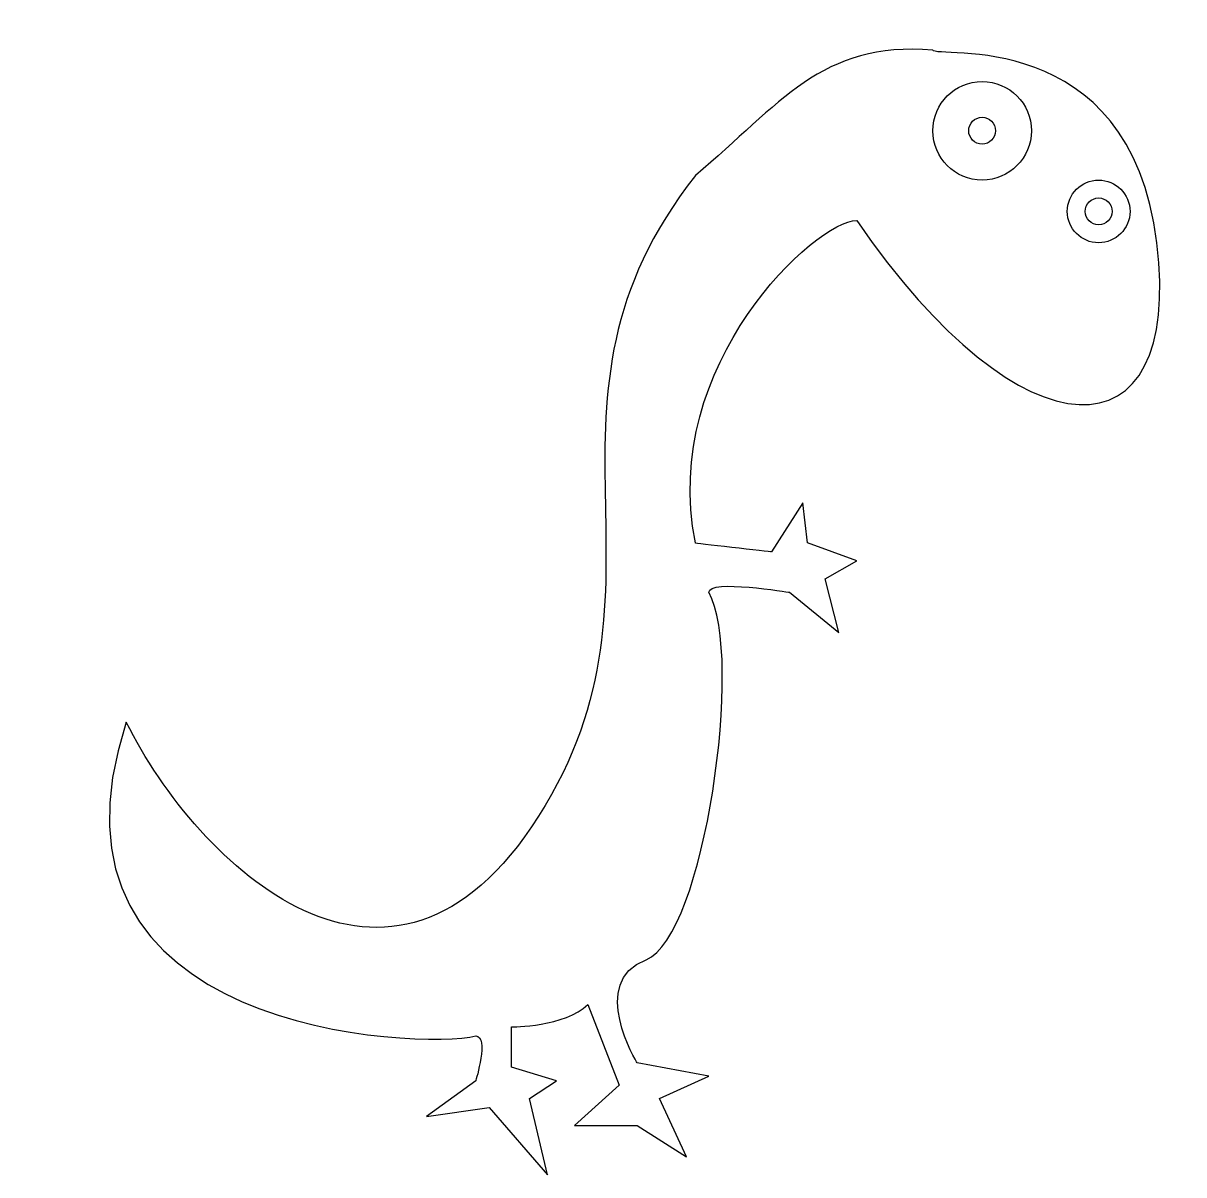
# Model space of a CAD drawing. Header units: centimetres. Extents: x -9.4 to 8.5, y -8.9 to 8.8.
import ezdxf

# ---------------------------------------------------------------- set-up
doc = ezdxf.new("R2010")
doc.units = ezdxf.units.CM
doc.header["$MEASUREMENT"] = 0
doc.layers.add('Camada 1', color=7, linetype='Continuous')

msp = doc.modelspace()

# ---------------------------------------------------------------- linework, layer by layer
at = {"layer": 'Camada 1'}
for points, knots in [([(3.43928, 5.81078), (2.81939, 5.81078), (0.40842, 3.60659), (0.95953, 0.85127), (0.95953, 0.85127), (0.89074, 0.85127), (2.13052, 0.7135), (2.13052, 0.7135), (2.13052, 0.7135), (2.13052, 0.7135), (2.61264, 1.47116), (2.61264, 1.47116), (2.61264, 1.47116), (2.61264, 1.47116), (2.68162, 0.85127), (2.68162, 0.85127), (2.68162, 0.85127), (2.68162, 0.85127), (3.43928, 0.57571), (3.43928, 0.57571), (3.43928, 0.57571), (3.43928, 0.57571), (2.95718, 0.30015), (2.95718, 0.30015), (2.95718, 0.30015), (2.95718, 0.30015), (3.16374, -0.52628), (3.16374, -0.52628), (3.16374, -0.52628), (3.16374, -0.52628), (2.40608, 0.09361), (2.40608, 0.09361), (2.40608, 0.09361), (2.40608, 0.09361), (1.16632, 0.30017), (1.16632, 0.09361), (1.16632, 0.09361), (1.71718, -0.87058), (1.09732, -5.21002), (0.20189, -5.55458), (0.20189, -5.55458), (-0.69357, -5.89912), (0.06409, -7.13891), (0.06409, -7.13891), (0.06409, -7.13891), (0.06409, -7.13891), (1.16632, -7.34568), (1.16632, -7.34568), (1.16632, -7.34568), (1.16632, -7.34568), (0.40842, -7.69001), (0.40842, -7.69001), (0.40842, -7.69001), (0.40842, -7.69001), (0.82175, -8.58544), (0.82175, -8.58544), (0.82175, -8.58544), (0.82175, -8.58544), (0.06406, -8.10334), (0.06406, -8.10334), (0.06406, -8.10334), (0.06406, -8.10334), (-0.90036, -8.10334), (-0.90036, -8.10334), (-0.90036, -8.10334), (-0.90036, -8.10334), (-0.21146, -7.48345), (-0.21146, -7.48345), (-0.21146, -7.48345), (-0.21146, -7.48345), (-0.69358, -6.24345), (-0.69358, -6.24345), (-0.69358, -6.24345), (-1.03791, -6.58778), (-1.86457, -6.58778), (-1.86457, -6.58778), (-1.86457, -6.58778), (-1.86457, -7.00111), (-1.86457, -7.20791), (-1.86457, -7.20791), (-1.86457, -7.20791), (-1.86457, -7.20791), (-1.17567, -7.41447), (-1.17567, -7.41447), (-1.17567, -7.41447), (-1.17567, -7.41447), (-1.589, -7.69003), (-1.589, -7.69003), (-1.589, -7.69003), (-1.589, -7.69003), (-1.31346, -8.86102), (-1.31346, -8.86102), (-1.31346, -8.86102), (-1.31346, -8.86102), (-2.20889, -7.8278), (-2.20889, -7.8278), (-2.20889, -7.8278), (-2.20889, -7.8278), (-3.17335, -7.96557), (-3.17335, -7.96557), (-3.17335, -7.96557), (-3.17335, -7.96557), (-2.41569, -7.41447), (-2.41569, -7.41447), (-2.41569, -7.41447), (-2.41569, -7.41447), (-2.20913, -6.7256), (-2.41569, -6.7256), (-2.41569, -6.7256), (-3.24212, -6.93237), (-9.37241, -6.72584), (-7.78832, -1.9041), (-7.78832, -1.9041), (-6.68627, -4.10826), (-3.72418, -6.93211), (-1.45123, -3.35037), (-1.45123, -3.35037), (0.82175, 0.2314), (-1.79556, 2.98669), (0.95952, 6.49967), (0.95952, 6.49967), (2.26828, 7.60187), (2.88839, 8.56609), (4.61027, 8.42832), (4.61027, 8.42832), (4.61027, 8.29055), (7.64089, 8.84165), (8.05422, 5.46647), (8.05422, 5.46647), (8.46755, 2.09129), (5.98785, 2.09127), (3.43928, 5.81078)], [0, 0, 0, 0, 0.02941176, 0.02941176, 0.02941176, 0.02941176, 0.05882353, 0.05882353, 0.05882353, 0.05882353, 0.08823529, 0.08823529, 0.08823529, 0.08823529, 0.11764706, 0.11764706, 0.11764706, 0.11764706, 0.14705882, 0.14705882, 0.14705882, 0.14705882, 0.17647059, 0.17647059, 0.17647059, 0.17647059, 0.20588235, 0.20588235, 0.20588235, 0.20588235, 0.23529412, 0.23529412, 0.23529412, 0.23529412, 0.26470588, 0.26470588, 0.26470588, 0.26470588, 0.29411765, 0.29411765, 0.29411765, 0.29411765, 0.32352941, 0.32352941, 0.32352941, 0.32352941, 0.35294118, 0.35294118, 0.35294118, 0.35294118, 0.38235294, 0.38235294, 0.38235294, 0.38235294, 0.41176471, 0.41176471, 0.41176471, 0.41176471, 0.44117647, 0.44117647, 0.44117647, 0.44117647, 0.47058824, 0.47058824, 0.47058824, 0.47058824, 0.5, 0.5, 0.5, 0.5, 0.52941176, 0.52941176, 0.52941176, 0.52941176, 0.55882353, 0.55882353, 0.55882353, 0.55882353, 0.58823529, 0.58823529, 0.58823529, 0.58823529, 0.61764706, 0.61764706, 0.61764706, 0.61764706, 0.64705882, 0.64705882, 0.64705882, 0.64705882, 0.67647059, 0.67647059, 0.67647059, 0.67647059, 0.70588235, 0.70588235, 0.70588235, 0.70588235, 0.73529412, 0.73529412, 0.73529412, 0.73529412, 0.76470588, 0.76470588, 0.76470588, 0.76470588, 0.79411765, 0.79411765, 0.79411765, 0.79411765, 0.82352941, 0.82352941, 0.82352941, 0.82352941, 0.85294118, 0.85294118, 0.85294118, 0.85294118, 0.88235294, 0.88235294, 0.88235294, 0.88235294, 0.91176471, 0.91176471, 0.91176471, 0.91176471, 0.94117647, 0.94117647, 0.94117647, 0.94117647, 1, 1, 1, 1]), ([(5.36796, 6.43067), (5.78632, 6.43067), (6.12562, 6.76997), (6.12562, 7.18833), (6.12562, 7.18833), (6.12562, 7.60669), (5.78632, 7.94599), (5.36796, 7.94599), (5.36796, 7.94599), (4.94957, 7.94599), (4.6103, 7.60669), (4.6103, 7.18833), (4.6103, 7.18833), (4.6103, 6.76997), (4.94957, 6.43067), (5.36796, 6.43067)], [0, 0, 0, 0, 0.2, 0.2, 0.2, 0.2, 0.4, 0.4, 0.4, 0.4, 0.6, 0.6, 0.6, 0.6, 1, 1, 1, 1]), ([(5.36796, 6.98177), (5.48197, 6.98177), (5.57452, 7.07432), (5.57452, 7.18833), (5.57452, 7.18833), (5.57452, 7.30234), (5.48197, 7.39489), (5.36796, 7.39489), (5.36796, 7.39489), (5.25392, 7.39489), (5.1614, 7.30234), (5.1614, 7.18833), (5.1614, 7.18833), (5.1614, 7.07432), (5.25392, 6.98177), (5.36796, 6.98177)], [0, 0, 0, 0, 0.2, 0.2, 0.2, 0.2, 0.4, 0.4, 0.4, 0.4, 0.6, 0.6, 0.6, 0.6, 1, 1, 1, 1]), ([(7.15882, 5.46645), (7.42502, 5.46645), (7.64092, 5.68238), (7.64092, 5.94855), (7.64092, 5.94855), (7.64092, 6.21472), (7.42502, 6.43065), (7.15882, 6.43065), (7.15882, 6.43065), (6.89262, 6.43065), (6.6767, 6.21472), (6.6767, 5.94855), (6.6767, 5.94855), (6.6767, 5.68238), (6.89265, 5.46645), (7.15882, 5.46645)], [0, 0, 0, 0, 0.2, 0.2, 0.2, 0.2, 0.4, 0.4, 0.4, 0.4, 0.6, 0.6, 0.6, 0.6, 1, 1, 1, 1]), ([(7.15882, 5.74201), (7.27283, 5.74201), (7.36538, 5.83456), (7.36538, 5.94857), (7.36538, 5.94857), (7.36538, 6.06258), (7.27283, 6.15513), (7.15882, 6.15513), (7.15882, 6.15513), (7.04478, 6.15513), (6.95226, 6.06258), (6.95226, 5.94857), (6.95226, 5.94857), (6.95226, 5.83456), (7.04481, 5.74201), (7.15882, 5.74201)], [0, 0, 0, 0, 0.2, 0.2, 0.2, 0.2, 0.4, 0.4, 0.4, 0.4, 0.6, 0.6, 0.6, 0.6, 1, 1, 1, 1])]:
    msp.add_open_spline(points, degree=3, knots=knots, dxfattribs=at)

doc.saveas('drawing.dxf')
